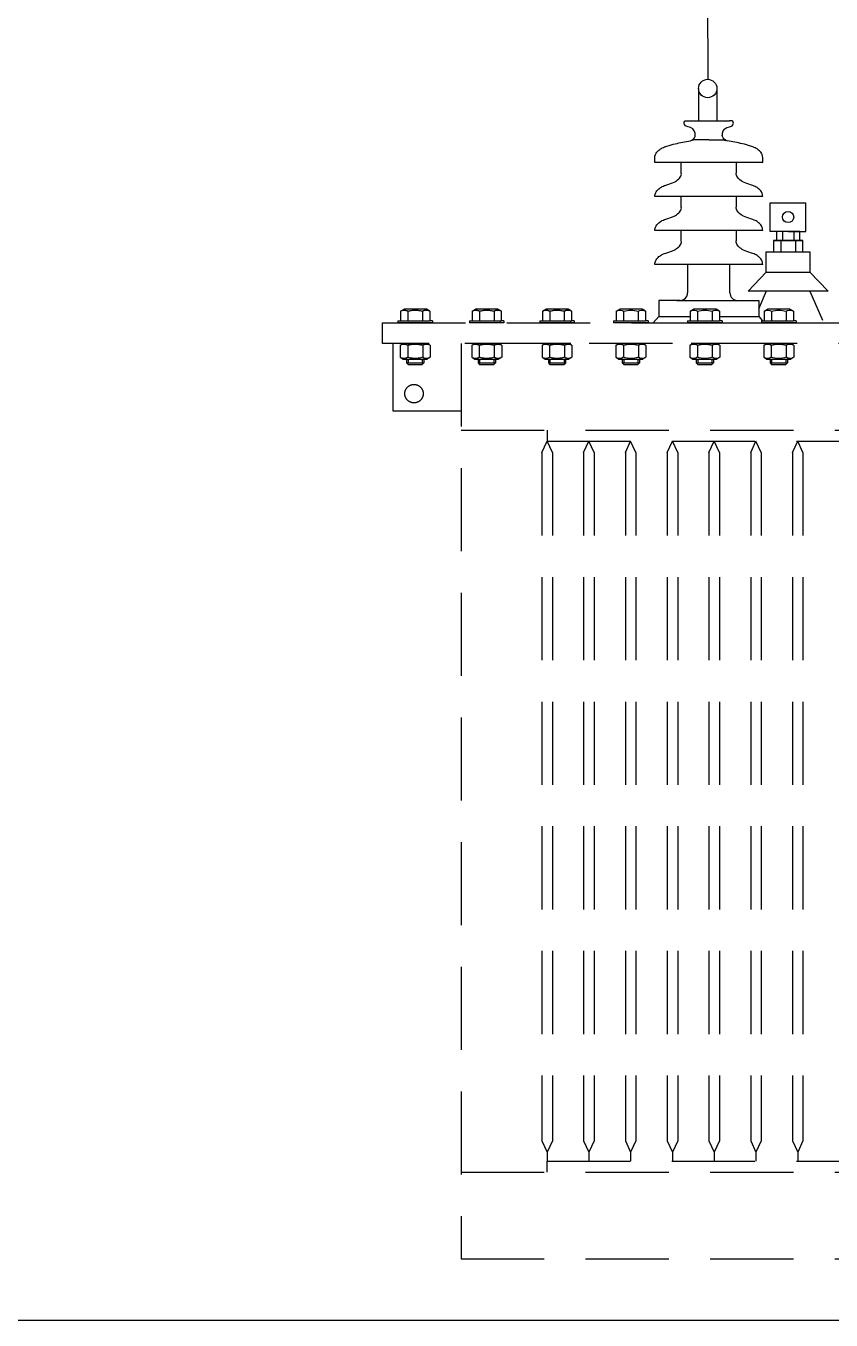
# Model space of a CAD drawing. Header units: millimetres. Extents: x 330554 to 656471, y 11007 to 130943.
# Drawn here: x 438629 to 439493, y 97163 to 98552 of the extents above; entities that cross this region are included whole.
import ezdxf

# ---------------------------------------------------------------- set-up
doc = ezdxf.new("R2010")
doc.units = ezdxf.units.MM
doc.header["$LTSCALE"] = 6
doc.linetypes.add('DASHED2', pattern=[9.525, 6.35, -3.175])
for name, color, linetype, lineweight in [('AM_0N', 7, 'Continuous', 50), ('AM_4N', 3, 'Continuous', 25), ('DUONG CHUAN', 6, 'Continuous', 20)]:
    doc.layers.add(name, color=color, linetype=linetype, lineweight=lineweight)
doc.layers.add('KHUNGTEN', color=30, linetype='Continuous')

# ---------------------------------------------------------------- blocks, each defined once
blk = doc.blocks.new('GR')
at = {"color": 2}
blk.add_line((443243.24052, 101310.7322), (443245.0902, 99056.98846), dxfattribs=at)
at = {"color": 7, "linetype": 'ByBlock'}
blk.add_line((442042.02542, 97350.20827), (444398.73538, 97350.21001), dxfattribs=at)
at = {"color": 140, "lineweight": -2}
for points in [[(443227.85892, 98982.87002, 0.3374236633), (443218.06347, 98991.70543, -0.2110573757), (443213.44355, 98994.22371, -0.3401347641), (443213.44355, 98999.26031, -0.2462639055), (443215.26354, 99000.09976), (443274.91687, 99000.09976)], [(443265.23191, 98982.87002, -0.3374236633), (443275.02737, 98991.70543, 0.2110573757), (443279.64729, 98994.22371, 0.3401347641), (443279.64729, 98999.26031, 0.2462639055), (443277.8273, 99000.09976), (443274.91687, 99000.09976)], [(443172.28422, 98942.69535), (443172.0855, 98947.1075, -0.1488746231), (443174.22379, 98955.4916, -0.066856632), (443178.03179, 98959.71994, -0.0637102442), (443182.58024, 98962.67977, -0.0446771098), (443189.03267, 98965.11106, -0.032002329), (443200.34538, 98968.36059, -0.0137400662), (443221.20565, 98972.46659, 0.2910930547), (443227.64736, 98978.43029, 0.130746511), (443227.85892, 98981.28441, -0.0932832145), (443227.85892, 98982.87002, -0.7534028821)], [(443246.58916, 98973.64561), (443227.00139, 98973.64561, 0.0331508583), (443225.01535, 98973.51379, 0.016240709), (443223.62947, 98973.28297, 0.0916518332), (443223.05203, 98973.05213, -0.0498846951), (443222.66711, 98972.85978, -0.6469583427)], [(443246.50168, 98973.64561), (443266.08945, 98973.64561, -0.0331508583), (443268.07549, 98973.51379, -0.016240709), (443269.46137, 98973.28297, -0.0916518332), (443270.03881, 98973.05213, 0.0498846951), (443270.42373, 98972.85978, 0.6469583427)], [(443320.80662, 98942.69535), (443321.00534, 98947.1075, 0.1488746231), (443318.86705, 98955.4916, 0.066856632), (443315.05905, 98959.71994, 0.0637102442), (443310.5106, 98962.67977, 0.0446771098), (443304.05817, 98965.11106, 0.032002329), (443292.74545, 98968.36059, 0.0137400662), (443271.88519, 98972.46659, -0.2910930547), (443265.44348, 98978.43029, -0.130746511), (443265.23191, 98981.28441, 0.0932832145), (443265.23191, 98982.87002, 0.7534028821)], [(443172.28422, 98895.95903), (443172.46697, 98897.57629, -0.1223813826), (443174.22379, 98902.29982, -0.066856632), (443178.03179, 98906.52816, -0.0637102442), (443182.58024, 98909.48799, -0.0446771098), (443189.03267, 98911.91927, 0.0443682841), (443198.86997, 98915.61906, 0.0794604193), (443205.11084, 98919.95309, 0.1183485366), (443208.49571, 98925.23851, 0.130746511), (443208.70728, 98928.09263, -0.0625051204), (443208.642, 98929.15816, -0.0625051204)], [(443320.80662, 98895.95903), (443320.62387, 98897.57629, 0.1223813826), (443318.86705, 98902.29982, 0.066856632), (443315.05905, 98906.52816, 0.0637102442), (443310.5106, 98909.48799, 0.0446771098), (443304.05817, 98911.91927, -0.0443682841), (443294.22087, 98915.61906, -0.0794604193), (443287.98, 98919.95309, -0.1183485366), (443284.59513, 98925.23851, -0.130746511), (443284.38356, 98928.09263, 0.0625051204), (443284.44884, 98929.15816, 0.0625051204)], [(443172.28422, 98849.22271), (443172.46697, 98850.83997, -0.1223813826), (443174.22379, 98855.5635, -0.066856632), (443178.03179, 98859.79183, -0.0637102442), (443182.58024, 98862.75167, -0.0446771098), (443189.03267, 98865.18295, 0.0443682841), (443198.86997, 98868.88274, 0.0794604193), (443205.11084, 98873.21677, 0.1183485366), (443208.49571, 98878.50219, 0.130746511), (443208.70728, 98881.35631, -0.0625051204), (443208.642, 98882.42183, -0.0625051204)], [(443320.80662, 98849.22271), (443320.62387, 98850.83997, 0.1223813826), (443318.86705, 98855.5635, 0.066856632), (443315.05905, 98859.79183, 0.0637102442), (443310.5106, 98862.75167, 0.0446771098), (443304.05817, 98865.18295, -0.0443682841), (443294.22087, 98868.88274, -0.0794604193), (443287.98, 98873.21677, -0.1183485366), (443284.59513, 98878.50219, -0.130746511), (443284.38356, 98881.35631, 0.0625051204), (443284.44884, 98882.42183, 0.0625051204)], [(443172.28422, 98802.48639), (443172.46697, 98804.10364, -0.1223813826), (443174.22379, 98808.82718, -0.066856632), (443178.03179, 98813.05551, -0.0637102442), (443182.58024, 98816.01535, -0.0446771098), (443189.03267, 98818.44663, 0.0443682841), (443198.86997, 98822.14641, 0.0794604193), (443205.11084, 98826.48045, 0.1183485366), (443208.49571, 98831.76587, 0.130746511), (443208.70728, 98834.61998, -0.0625051204), (443208.642, 98835.68551, -0.0625051204)], [(443320.80662, 98802.48639), (443320.62387, 98804.10364, 0.1223813826), (443318.86705, 98808.82718, 0.066856632), (443315.05905, 98813.05551, 0.0637102442), (443310.5106, 98816.01535, 0.0446771098), (443304.05817, 98818.44663, -0.0443682841), (443294.22087, 98822.14641, -0.0794604193), (443287.98, 98826.48045, -0.1183485366), (443284.59513, 98831.76587, -0.130746511), (443284.38356, 98834.61998, 0.0625051204), (443284.44884, 98835.68551, 0.0625051204)]]:
    blk.add_lwpolyline(points, format="xyb", dxfattribs=at)
for points in [[(443320.80662, 98942.69535), (443172.28422, 98942.69535)], [(443320.80662, 98895.95903), (443172.28422, 98895.95903)], [(443320.80662, 98849.22271), (443172.28422, 98849.22271)], [(443320.80662, 98802.48639), (443172.28422, 98802.48639)]]:
    blk.add_lwpolyline(points, dxfattribs=at)
at = {"layer": 'AM_0N', "color": 140, "linetype": 'DASHED2', "lineweight": -2, "ltscale": 3}
for p, q in [((442951.30743, 98691.17259), (442951.30743, 98674.59086)), ((442961.59075, 98691.17259), (442957.44576, 98693.5657)), ((442961.59075, 98691.17259), (442961.59075, 98674.59086)), ((443017.1306, 98691.17259), (443021.27558, 98693.5657)), ((443017.1306, 98691.17259), (443017.1306, 98674.59086)), ((443027.41392, 98691.17259), (443027.41392, 98674.59086)), ((443047.98057, 98691.17259), (443047.98057, 98674.59086)), ((443058.26389, 98691.17259), (443054.11891, 98693.5657)), ((443058.26389, 98691.17259), (443058.26389, 98674.59086)), ((442924.60244, 98672.19775), (442957.44576, 98672.19775)), ((442929.15302, 98666.84358), (442952.89518, 98666.84358)), ((442931.27703, 98664.6034), (442950.77117, 98664.6034)), ((442952.89518, 98666.84358), (442950.77117, 98664.6034)), ((442952.89518, 98672.19775), (442952.89518, 98666.84358)), ((442961.59075, 98674.59086), (442957.44576, 98672.19775)), ((443017.1306, 98674.59086), (443021.27558, 98672.19775)), ((443021.27558, 98672.19775), (443054.11891, 98672.19775)), ((443025.82616, 98672.19775), (443025.82616, 98666.84358)), ((443025.82616, 98666.84358), (443027.95017, 98664.6034)), ((443025.82616, 98666.84358), (443049.56833, 98666.84358)), ((443027.95017, 98664.6034), (443047.44432, 98664.6034)), ((443049.56833, 98666.84358), (443047.44432, 98664.6034)), ((443049.56833, 98672.19775), (443049.56833, 98666.84358)), ((443058.26389, 98674.59086), (443054.11891, 98672.19775))]:
    blk.add_line(p, q, dxfattribs=at)
at = {"layer": 'AM_0N', "color": 140, "lineweight": -2}
for p, q in [((443118.83056, 98691.17259), (443122.97555, 98693.5657)), ((443118.83056, 98691.17259), (443118.83056, 98674.59086)), ((443129.11388, 98691.17259), (443129.11388, 98674.59086)), ((443149.68053, 98691.17259), (443149.68053, 98674.59086)), ((443159.96386, 98691.17259), (443155.81887, 98693.5657)), ((443159.96386, 98691.17259), (443159.96386, 98674.59086)), ((443220.53052, 98691.17259), (443224.67551, 98693.5657)), ((443220.53052, 98691.17259), (443220.53052, 98674.59086)), ((443230.81385, 98691.17259), (443230.81385, 98674.59086)), ((443251.3805, 98691.17259), (443251.3805, 98674.59086)), ((443261.66382, 98691.17259), (443257.51883, 98693.5657)), ((443261.66382, 98691.17259), (443261.66382, 98674.59086)), ((443322.23049, 98691.17259), (443326.37547, 98693.5657)), ((443322.23049, 98691.17259), (443322.23049, 98674.59086)), ((443332.51381, 98691.17259), (443332.51381, 98674.59086)), ((443353.08046, 98691.17259), (443353.08046, 98674.59086)), ((443363.36378, 98691.17259), (443359.2188, 98693.5657)), ((443363.36378, 98691.17259), (443363.36378, 98674.59086)), ((443118.83056, 98674.59086), (443122.97555, 98672.19775)), ((443122.97555, 98672.19775), (443155.81887, 98672.19775)), ((443127.52613, 98672.19775), (443127.52613, 98666.84358)), ((443127.52613, 98666.84358), (443129.65014, 98664.6034)), ((443127.52613, 98666.84358), (443151.26829, 98666.84358)), ((443129.65014, 98664.6034), (443149.14428, 98664.6034)), ((443151.26829, 98666.84358), (443149.14428, 98664.6034)), ((443151.26829, 98672.19775), (443151.26829, 98666.84358)), ((443159.96386, 98674.59086), (443155.81887, 98672.19775)), ((443220.53052, 98674.59086), (443224.67551, 98672.19775)), ((443224.67551, 98672.19775), (443257.51883, 98672.19775)), ((443229.22609, 98672.19775), (443229.22609, 98666.84358)), ((443229.22609, 98666.84358), (443231.3501, 98664.6034)), ((443229.22609, 98666.84358), (443252.96825, 98666.84358)), ((443231.3501, 98664.6034), (443250.84424, 98664.6034)), ((443252.96825, 98666.84358), (443250.84424, 98664.6034)), ((443252.96825, 98672.19775), (443252.96825, 98666.84358)), ((443261.66382, 98674.59086), (443257.51883, 98672.19775)), ((443322.23049, 98674.59086), (443326.37547, 98672.19775)), ((443326.37547, 98672.19775), (443359.2188, 98672.19775)), ((443330.92606, 98672.19775), (443330.92606, 98666.84358)), ((443330.92606, 98666.84358), (443333.05006, 98664.6034)), ((443330.92606, 98666.84358), (443354.66822, 98666.84358)), ((443333.05006, 98664.6034), (443352.54421, 98664.6034)), ((443354.66822, 98666.84358), (443352.54421, 98664.6034)), ((443354.66822, 98672.19775), (443354.66822, 98666.84358)), ((443363.36378, 98674.59086), (443359.2188, 98672.19775))]:
    blk.add_line(p, q, dxfattribs=at)
at = {"layer": 'AM_0N', "color": 140, "linetype": 'DASHED2', "lineweight": -2, "ltscale": 3, "extrusion": (0, 0, -1)}
for centre, radius, start, end in [((-442941.0241, 98658.78873), 33.97737, 72.38303116, 107.61696884), ((-442956.44909, 98683.67419), 9.0919, 55.5615306, 115.5615306), ((-443022.27226, 98683.67419), 9.0919, 64.4384694, 124.4384694), ((-443037.69724, 98658.78873), 33.97737, 72.38303116, 107.61696884), ((-443053.12223, 98683.67419), 9.0919, 55.5615306, 115.5615306), ((-442941.0241, 98706.97473), 33.97737, 252.38303116, 287.61696884), ((-442956.44909, 98682.08926), 9.0919, 244.4384694, 304.4384694), ((-443022.27226, 98682.08926), 9.0919, 235.5615306, 295.5615306), ((-443037.69724, 98706.97473), 33.97737, 252.38303116, 287.61696884), ((-443053.12223, 98682.08926), 9.0919, 244.4384694, 304.4384694)]:
    blk.add_arc(centre, radius, start, end, dxfattribs=at)
at = {"layer": 'AM_0N', "color": 140, "lineweight": -2, "extrusion": (0, 0, -1)}
for centre, radius, start, end in [((-443123.97222, 98683.67419), 9.0919, 64.4384694, 124.4384694), ((-443139.39721, 98658.78873), 33.97737, 72.38303116, 107.61696884), ((-443154.82219, 98683.67419), 9.0919, 55.5615306, 115.5615306), ((-443225.67219, 98683.67419), 9.0919, 64.4384694, 124.4384694), ((-443241.09717, 98658.78873), 33.97737, 72.38303116, 107.61696884), ((-443256.52216, 98683.67419), 9.0919, 55.5615306, 115.5615306), ((-443327.37215, 98683.67419), 9.0919, 64.4384694, 124.4384694), ((-443342.79714, 98658.78873), 33.97737, 72.38303116, 107.61696884), ((-443358.22212, 98683.67419), 9.0919, 55.5615306, 115.5615306), ((-443123.97222, 98682.08926), 9.0919, 235.5615306, 295.5615306), ((-443139.39721, 98706.97473), 33.97737, 252.38303116, 287.61696884), ((-443154.82219, 98682.08926), 9.0919, 244.4384694, 304.4384694), ((-443225.67219, 98682.08926), 9.0919, 235.5615306, 295.5615306), ((-443241.09717, 98706.97473), 33.97737, 252.38303116, 287.61696884), ((-443256.52216, 98682.08926), 9.0919, 244.4384694, 304.4384694), ((-443327.37215, 98682.08926), 9.0919, 235.5615306, 295.5615306), ((-443342.79714, 98706.97473), 33.97737, 252.38303116, 287.61696884), ((-443358.22212, 98682.08926), 9.0919, 244.4384694, 304.4384694)]:
    blk.add_arc(centre, radius, start, end, dxfattribs=at)
at = {"layer": 'AM_4N', "color": 140, "linetype": 'DASHED2', "lineweight": -2, "ltscale": 3}
for p, q in [((442950.77117, 98672.19775), (442950.77117, 98666.84358)), ((443027.95017, 98672.19775), (443027.95017, 98666.84358)), ((443047.44432, 98672.19775), (443047.44432, 98666.84358))]:
    blk.add_line(p, q, dxfattribs=at)
at = {"layer": 'AM_4N', "color": 140, "lineweight": -2}
for p, q in [((443129.65014, 98672.19775), (443129.65014, 98666.84358)), ((443149.14428, 98672.19775), (443149.14428, 98666.84358)), ((443231.3501, 98672.19775), (443231.3501, 98666.84358)), ((443250.84424, 98672.19775), (443250.84424, 98666.84358)), ((443333.05006, 98672.19775), (443333.05006, 98666.84358)), ((443352.54421, 98672.19775), (443352.54421, 98666.84358))]:
    blk.add_line(p, q, dxfattribs=at)
at = {"layer": 'DUONG CHUAN', "color": 140, "lineweight": -2}
for p, q in [((443232.44122, 99044.33948), (443232.44122, 99000.09976)), ((443257.73919, 99044.33948), (443257.73919, 99000.09976)), ((443208.642, 98929.15816), (443208.642, 98942.69535)), ((443284.44884, 98929.15816), (443284.44884, 98942.69535)), ((443208.642, 98882.42183), (443208.642, 98895.95903)), ((443284.44884, 98882.42183), (443284.44884, 98895.95903)), ((443331.20507, 98887.1201), (443380.20747, 98887.1201)), ((443331.20507, 98847.83648), (443331.20507, 98887.1201)), ((443380.20747, 98847.83648), (443380.20747, 98887.1201)), ((443208.642, 98835.68551), (443208.642, 98849.22271)), ((443284.44884, 98835.68551), (443284.44884, 98849.22271)), ((443355.70627, 98847.83648), (443331.20507, 98847.83648)), ((443339.62083, 98847.83648), (443339.62083, 98835.28677)), ((443371.7917, 98847.83648), (443339.62083, 98847.83648)), ((443347.74015, 98847.83648), (443347.74015, 98835.28677)), ((443355.70627, 98847.83648), (443380.20747, 98847.83648)), ((443363.67239, 98847.83648), (443363.67239, 98835.28677)), ((443371.7917, 98835.28677), (443371.7917, 98847.83648)), ((443335.59948, 98835.28677), (443375.81306, 98835.28677)), ((443375.81306, 98835.28677), (443335.59948, 98835.28677)), ((443335.59948, 98835.28677), (443335.59948, 98819.59964)), ((443345.74862, 98835.28677), (443345.74862, 98819.59964)), ((443365.66392, 98835.28677), (443365.66392, 98819.59964)), ((443375.81306, 98819.59964), (443375.81306, 98835.28677)), ((443325.69818, 98819.59964), (443385.71435, 98819.59964)), ((443325.69818, 98791.69347), (443325.69818, 98819.59964)), ((443335.59948, 98819.59964), (443375.81306, 98819.59964)), ((443385.71435, 98819.59964), (443385.71435, 98791.69347)), ((443217.38895, 98802.48639), (443217.38895, 98763.34582)), ((443275.70189, 98763.34582), (443275.70189, 98802.48639)), ((443300.80142, 98765.68141), (443325.69818, 98791.69347)), ((443325.69818, 98791.69347), (443385.71435, 98791.69347)), ((443410.61111, 98765.68141), (443385.71435, 98791.69347)), ((443177.62314, 98752.93259), (443177.62314, 98730.61853)), ((443202.81071, 98752.93259), (443177.62314, 98752.93259)), ((443206.97572, 98752.93259), (443177.62314, 98752.93259)), ((443202.81071, 98752.93259), (443290.28013, 98752.93259)), ((443286.11512, 98752.93259), (443315.4677, 98752.93259)), ((443286.11512, 98752.93259), (443315.4677, 98752.93259)), ((443290.28013, 98752.93259), (443315.4677, 98752.93259)), ((443290.28013, 98752.93259), (443315.4677, 98752.93259)), ((443410.61111, 98765.68141), (443300.80142, 98765.68141)), ((443325.69818, 98765.68141), (443314.98696, 98740.71292)), ((443315.4677, 98752.93259), (443315.4677, 98730.61853)), ((443315.4677, 98752.93259), (443315.4677, 98730.61853)), ((443385.71435, 98765.68141), (443402.82755, 98725.78954)), ((443119.29997, 98737.9723), (443124.00054, 98740.69878)), ((443119.29997, 98737.9723), (443119.29997, 98724.64935)), ((443154.79388, 98740.76065), (443124.00054, 98740.69878)), ((443129.35132, 98737.9925), (443129.37615, 98724.68608)), ((443149.45402, 98738.03289), (443149.47872, 98724.75953)), ((443159.50537, 98738.05308), (443154.79388, 98740.76065)), ((443159.49445, 98737.9723), (443159.49445, 98724.64935)), ((443220.99993, 98737.9723), (443225.7005, 98740.69878)), ((443220.99993, 98737.9723), (443220.99993, 98724.64935)), ((443256.49384, 98740.76065), (443225.7005, 98740.69878)), ((443231.05128, 98737.9925), (443231.07611, 98724.68608)), ((443251.15398, 98738.03289), (443251.17869, 98724.75953)), ((443261.20533, 98738.05308), (443256.49384, 98740.76065)), ((443261.19441, 98737.9723), (443261.19441, 98724.64935)), ((443322.6999, 98737.9723), (443327.40046, 98740.69878)), ((443322.6999, 98737.9723), (443322.6999, 98724.64935)), ((443358.19381, 98740.76065), (443327.40046, 98740.69878)), ((443332.75125, 98737.9925), (443332.77607, 98724.68608)), ((443352.85394, 98738.03289), (443352.87865, 98724.75953)), ((443362.90529, 98738.05308), (443358.19381, 98740.76065)), ((443362.89437, 98737.9723), (443362.89437, 98724.64935)), ((443115.62268, 98724.64904), (443119.29997, 98724.64935)), ((443115.62268, 98724.64904), (443115.62268, 98721.95927)), ((443163.17173, 98721.95927), (443115.62268, 98721.95927)), ((443119.29997, 98724.64935), (443159.49445, 98724.64935)), ((443163.17173, 98724.64904), (443159.49445, 98724.64935)), ((443163.17173, 98724.64904), (443163.17173, 98721.95927)), ((443177.62314, 98730.61853), (443170.18823, 98721.95927)), ((443170.18823, 98721.95927), (443322.9026, 98721.95927)), ((443177.62314, 98730.61853), (443220.99993, 98730.61853)), ((443217.32265, 98724.64904), (443220.99993, 98724.64935)), ((443217.32265, 98724.64904), (443217.32265, 98721.95927)), ((443264.8717, 98721.95927), (443217.32265, 98721.95927)), ((443220.99993, 98724.64935), (443261.19441, 98724.64935)), ((443261.19441, 98730.61853), (443315.4677, 98730.61853)), ((443264.8717, 98724.64904), (443261.19441, 98724.64935)), ((443264.8717, 98724.64904), (443264.8717, 98721.95927)), ((443315.4677, 98730.61853), (443320.59303, 98724.64917)), ((443315.4677, 98730.61853), (443320.59303, 98724.64917)), ((443319.02261, 98724.64904), (443322.6999, 98724.64935)), ((443319.02261, 98724.64904), (443319.02261, 98721.95927)), ((443366.57166, 98721.95927), (443319.02261, 98721.95927)), ((443322.6999, 98724.64935), (443362.89437, 98724.64935)), ((443366.57166, 98724.64904), (443362.89437, 98724.64935)), ((443366.57166, 98724.64904), (443366.57166, 98721.95927)), ((443158.41527, 98693.5657), (443120.37914, 98693.5657)), ((443122.97555, 98693.5657), (443155.81887, 98693.5657)), ((443260.11524, 98693.5657), (443222.07911, 98693.5657)), ((443224.67551, 98693.5657), (443257.51883, 98693.5657)), ((443361.8152, 98693.5657), (443323.77907, 98693.5657)), ((443326.37547, 98693.5657), (443359.2188, 98693.5657)), ((443016.92874, 97596.64411), (443024.16096, 97581.1327)), ((443031.39318, 97596.64411), (443024.16096, 97581.1327)), ((443024.16096, 97581.1327), (443024.16096, 97568.76781)), ((443024.16096, 97553.89177), (443024.16096, 97568.76781))]:
    blk.add_line(p, q, dxfattribs=at)
at = {"layer": 'DUONG CHUAN', "color": 140, "linetype": 'DASHED2', "lineweight": -2, "ltscale": 3}
for p, q in [((442822.55766, 98737.9723), (442827.25823, 98740.69878)), ((442822.55766, 98737.9723), (442822.55766, 98724.64935)), ((442858.05157, 98740.76065), (442827.25823, 98740.69878)), ((442832.60901, 98737.9925), (442832.63384, 98724.68608)), ((442852.71171, 98738.03289), (442852.73641, 98724.75953)), ((442862.76306, 98738.05308), (442858.05157, 98740.76065)), ((442862.75214, 98737.9723), (442862.75214, 98724.64935)), ((442920.92686, 98737.9723), (442925.62743, 98740.69878)), ((442920.92686, 98737.9723), (442920.92686, 98724.64935)), ((442956.42077, 98740.76065), (442925.62743, 98740.69878)), ((442930.97821, 98737.9925), (442931.00304, 98724.68608)), ((442951.08091, 98738.03289), (442951.10562, 98724.75953)), ((442961.13226, 98738.05308), (442956.42077, 98740.76065)), ((442961.12134, 98737.9723), (442961.12134, 98724.64935)), ((443017.60001, 98737.9723), (443022.30057, 98740.69878)), ((443017.60001, 98737.9723), (443017.60001, 98724.64935)), ((443053.09392, 98740.76065), (443022.30057, 98740.69878)), ((443027.65135, 98737.9925), (443027.67618, 98724.68608)), ((443047.75405, 98738.03289), (443047.77876, 98724.75953)), ((443057.8054, 98738.05308), (443053.09392, 98740.76065)), ((443057.79448, 98737.9723), (443057.79448, 98724.64935)), ((442797.45983, 98721.95927), (444396.63426, 98721.95927)), ((442797.45983, 98693.5657), (442797.45983, 98721.95927)), ((442818.88038, 98724.64904), (442822.55766, 98724.64935)), ((442818.88038, 98724.64904), (442818.88038, 98721.95927)), ((442866.42942, 98721.95927), (442818.88038, 98721.95927)), ((442822.55766, 98724.64935), (442862.75214, 98724.64935)), ((442866.42942, 98724.64904), (442862.75214, 98724.64935)), ((442866.42942, 98724.64904), (442866.42942, 98721.95927)), ((442917.24958, 98724.64904), (442920.92686, 98724.64935)), ((442917.24958, 98724.64904), (442917.24958, 98721.95927)), ((442964.79863, 98721.95927), (442917.24958, 98721.95927)), ((442920.92686, 98724.64935), (442961.12134, 98724.64935)), ((442959.42548, 98724.64935), (442959.42548, 98721.95927)), ((442964.79863, 98724.64904), (442961.12134, 98724.64935)), ((442964.79863, 98724.64904), (442964.79863, 98721.95927)), ((443013.92272, 98724.64904), (443017.60001, 98724.64935)), ((443013.92272, 98724.64904), (443013.92272, 98721.95927)), ((443061.47177, 98721.95927), (443013.92272, 98721.95927)), ((443017.60001, 98724.64935), (443057.79448, 98724.64935)), ((443056.09862, 98724.64935), (443056.09862, 98721.95927)), ((443061.47177, 98724.64904), (443057.79448, 98724.64935)), ((443061.47177, 98724.64904), (443061.47177, 98721.95927)), ((444396.63426, 98693.5657), (442797.45983, 98693.5657)), ((442811.67704, 98693.5657), (442811.67704, 98601.18759)), ((442822.08825, 98691.17259), (442826.23324, 98693.5657)), ((442822.08825, 98691.17259), (442822.08825, 98674.59086)), ((442861.67296, 98693.5657), (442823.63684, 98693.5657)), ((442826.23324, 98693.5657), (442859.07656, 98693.5657)), ((442832.37158, 98691.17259), (442832.37158, 98674.59086)), ((442852.93822, 98691.17259), (442852.93822, 98674.59086)), ((442863.22155, 98691.17259), (442859.07656, 98693.5657)), ((442863.22155, 98691.17259), (442863.22155, 98674.59086)), ((442905.6907, 98693.5657), (442905.6907, 97434.52837)), ((442920.45745, 98691.17259), (442924.60244, 98693.5657)), ((442920.45745, 98691.17259), (442920.45745, 98674.59086)), ((442960.04217, 98693.5657), (442922.00604, 98693.5657)), ((442924.60244, 98693.5657), (442957.44576, 98693.5657)), ((442930.74078, 98691.17259), (442930.74078, 98674.59086)), ((443056.71531, 98693.5657), (443018.67918, 98693.5657)), ((443021.27558, 98693.5657), (443054.11891, 98693.5657)), ((442822.08825, 98674.59086), (442826.23324, 98672.19775)), ((442826.23324, 98672.19775), (442859.07656, 98672.19775)), ((442830.78382, 98672.19775), (442830.78382, 98666.84358)), ((442830.78382, 98666.84358), (442832.90783, 98664.6034)), ((442830.78382, 98666.84358), (442854.52598, 98666.84358)), ((442832.90783, 98672.19775), (442832.90783, 98666.84358)), ((442832.90783, 98664.6034), (442852.40197, 98664.6034)), ((442852.40197, 98672.19775), (442852.40197, 98666.84358)), ((442854.52598, 98666.84358), (442852.40197, 98664.6034)), ((442854.52598, 98672.19775), (442854.52598, 98666.84358)), ((442863.22155, 98674.59086), (442859.07656, 98672.19775)), ((442920.45745, 98674.59086), (442924.60244, 98672.19775)), ((442929.15302, 98672.19775), (442929.15302, 98666.84358)), ((442929.15302, 98666.84358), (442931.27703, 98664.6034)), ((442931.27703, 98672.19775), (442931.27703, 98666.84358)), ((442811.67704, 98601.18759), (442905.6907, 98601.18759)), ((442905.6907, 98574.2023), (444288.40339, 98574.2023)), ((443016.92874, 98543.81484), (443024.16096, 98559.32625)), ((443024.16096, 98574.2023), (443024.16096, 98559.32625)), ((443024.16096, 98559.32625), (444173.17221, 98559.32625)), ((443031.39318, 98543.81484), (443024.16096, 98559.32625)), ((443074.3793, 98543.81484), (443081.61152, 98559.32625)), ((443088.84374, 98543.81484), (443081.61152, 98559.32625)), ((443131.82986, 98543.81484), (443139.06208, 98559.32625)), ((443146.2943, 98543.81484), (443139.06208, 98559.32625)), ((443189.28043, 98543.81484), (443196.51265, 98559.32625)), ((443203.74487, 98543.81484), (443196.51265, 98559.32625)), ((443246.73099, 98543.81484), (443253.96321, 98559.32625)), ((443261.19543, 98543.81484), (443253.96321, 98559.32625)), ((443304.18155, 98543.81484), (443311.41377, 98559.32625)), ((443318.64599, 98543.81484), (443311.41377, 98559.32625)), ((443361.63211, 98543.81484), (443368.86433, 98559.32625)), ((443376.09655, 98543.81484), (443368.86433, 98559.32625)), ((443016.92874, 98543.81484), (443016.92874, 97596.64411)), ((443031.39318, 98543.81484), (443031.39318, 97596.64411)), ((443074.3793, 98543.81484), (443074.3793, 97596.64411)), ((443088.84374, 98543.81484), (443088.84374, 97596.64411)), ((443131.82986, 98543.81484), (443131.82986, 97596.64411)), ((443146.2943, 98543.81484), (443146.2943, 97596.64411)), ((443189.28043, 98543.81484), (443189.28043, 97596.64411)), ((443203.74487, 98543.81484), (443203.74487, 97596.64411)), ((443246.73099, 98543.81484), (443246.73099, 97596.64411)), ((443261.19543, 98543.81484), (443261.19543, 97596.64411)), ((443304.18155, 98543.81484), (443304.18155, 97596.64411)), ((443318.64599, 98543.81484), (443318.64599, 97596.64411)), ((443361.63211, 98543.81484), (443361.63211, 97596.64411)), ((443376.09655, 98543.81484), (443376.09655, 97596.64411)), ((443074.3793, 97596.64411), (443081.61152, 97581.1327)), ((443088.84374, 97596.64411), (443081.61152, 97581.1327)), ((443131.82986, 97596.64411), (443139.06208, 97581.1327)), ((443146.2943, 97596.64411), (443139.06208, 97581.1327)), ((443189.28043, 97596.64411), (443196.51265, 97581.1327)), ((443203.74487, 97596.64411), (443196.51265, 97581.1327)), ((443246.73099, 97596.64411), (443253.96321, 97581.1327)), ((443261.19543, 97596.64411), (443253.96321, 97581.1327)), ((443304.18155, 97596.64411), (443311.41377, 97581.1327)), ((443318.64599, 97596.64411), (443311.41377, 97581.1327)), ((443361.63211, 97596.64411), (443368.86433, 97581.1327)), ((443376.09655, 97596.64411), (443368.86433, 97581.1327)), ((443081.61152, 97581.1327), (443081.61152, 97568.76781)), ((443139.06208, 97581.1327), (443139.06208, 97568.76781)), ((443196.51265, 97581.1327), (443196.51265, 97568.76781)), ((443253.96321, 97581.1327), (443253.96321, 97568.76781)), ((443311.41377, 97581.1327), (443311.41377, 97568.76781)), ((443368.86433, 97581.1327), (443368.86433, 97568.76781)), ((443024.16096, 97568.76781), (444173.17221, 97568.76781)), ((442905.6907, 97553.89177), (444288.40339, 97553.89177)), ((442905.6907, 97434.52837), (444288.40339, 97434.52837))]:
    blk.add_line(p, q, dxfattribs=at)
at = {"layer": 'DUONG CHUAN', "color": 140, "lineweight": -2}
for centre, radius in [((443245.0902, 99044.33948), 12.64898), ((443355.70627, 98867.51434), 7.69705)]:
    blk.add_circle(centre, radius, dxfattribs=at)
at = {"layer": 'DUONG CHUAN', "color": 140, "linetype": 'DASHED2', "lineweight": -2, "ltscale": 3}
blk.add_circle((442840.97898, 98624.60629), 12.69751, dxfattribs=at)
at = {"layer": 'DUONG CHUAN', "color": 140, "lineweight": -2}
for centre, start, end in [((443206.97572, 98763.34582), 270, 0), ((443286.11512, 98763.34582), 180, 270)]:
    blk.add_arc(centre, 10.41323, start, end, dxfattribs=at)
at = {"layer": 'DUONG CHUAN', "color": 140, "linetype": 'DASHED2', "lineweight": -2, "ltscale": 3, "extrusion": (0, 0, -1)}
for centre, radius, start, end in [((-442827.59806, 98730.65315), 8.88682, 64.32334971, 124.32334971), ((-442842.72396, 98706.35935), 33.21096, 72.26791147, 107.50184915), ((-442857.75211, 98730.71373), 8.88682, 55.4464109, 115.4464109), ((-442925.96726, 98730.65315), 8.88682, 64.32334971, 124.32334971), ((-442941.09316, 98706.35935), 33.21096, 72.26791147, 107.50184915), ((-442956.12131, 98730.71373), 8.88682, 55.4464109, 115.4464109), ((-443022.64041, 98730.65315), 8.88682, 64.32334971, 124.32334971), ((-443037.7663, 98706.35935), 33.21096, 72.26791147, 107.50184915), ((-443052.79445, 98730.71373), 8.88682, 55.4464109, 115.4464109), ((-442827.22991, 98683.67419), 9.0919, 64.4384694, 124.4384694), ((-442842.6549, 98658.78873), 33.97737, 72.38303116, 107.61696884), ((-442858.07989, 98683.67419), 9.0919, 55.5615306, 115.5615306), ((-442925.59912, 98683.67419), 9.0919, 64.4384694, 124.4384694), ((-442827.22991, 98682.08926), 9.0919, 235.5615306, 295.5615306), ((-442842.6549, 98706.97473), 33.97737, 252.38303116, 287.61696884), ((-442858.07989, 98682.08926), 9.0919, 244.4384694, 304.4384694), ((-442925.59912, 98682.08926), 9.0919, 235.5615306, 295.5615306)]:
    blk.add_arc(centre, radius, start, end, dxfattribs=at)
at = {"layer": 'DUONG CHUAN', "color": 140, "lineweight": -2, "extrusion": (0, 0, -1)}
for centre, radius, start, end in [((-443124.34037, 98730.65315), 8.88682, 64.32334971, 124.32334971), ((-443139.46627, 98706.35935), 33.21096, 72.26791147, 107.50184915), ((-443154.49442, 98730.71373), 8.88682, 55.4464109, 115.4464109), ((-443226.04033, 98730.65315), 8.88682, 64.32334971, 124.32334971), ((-443241.16623, 98706.35935), 33.21096, 72.26791147, 107.50184915), ((-443256.19438, 98730.71373), 8.88682, 55.4464109, 115.4464109), ((-443327.7403, 98730.65315), 8.88682, 64.32334971, 124.32334971), ((-443342.86619, 98706.35935), 33.21096, 72.26791147, 107.50184915), ((-443357.89434, 98730.71373), 8.88682, 55.4464109, 115.4464109)]:
    blk.add_arc(centre, radius, start, end, dxfattribs=at)

msp = doc.modelspace()

# ---------------------------------------------------------------- block references
at = {"layer": 'KHUNGTEN', "xscale": 0.7799999999988358, "yscale": 0.7799999999988358, "zscale": 0.78}
msp.add_blockref('GR', (93629.745, 21229.756), dxfattribs=at)

doc.saveas('drawing.dxf')
